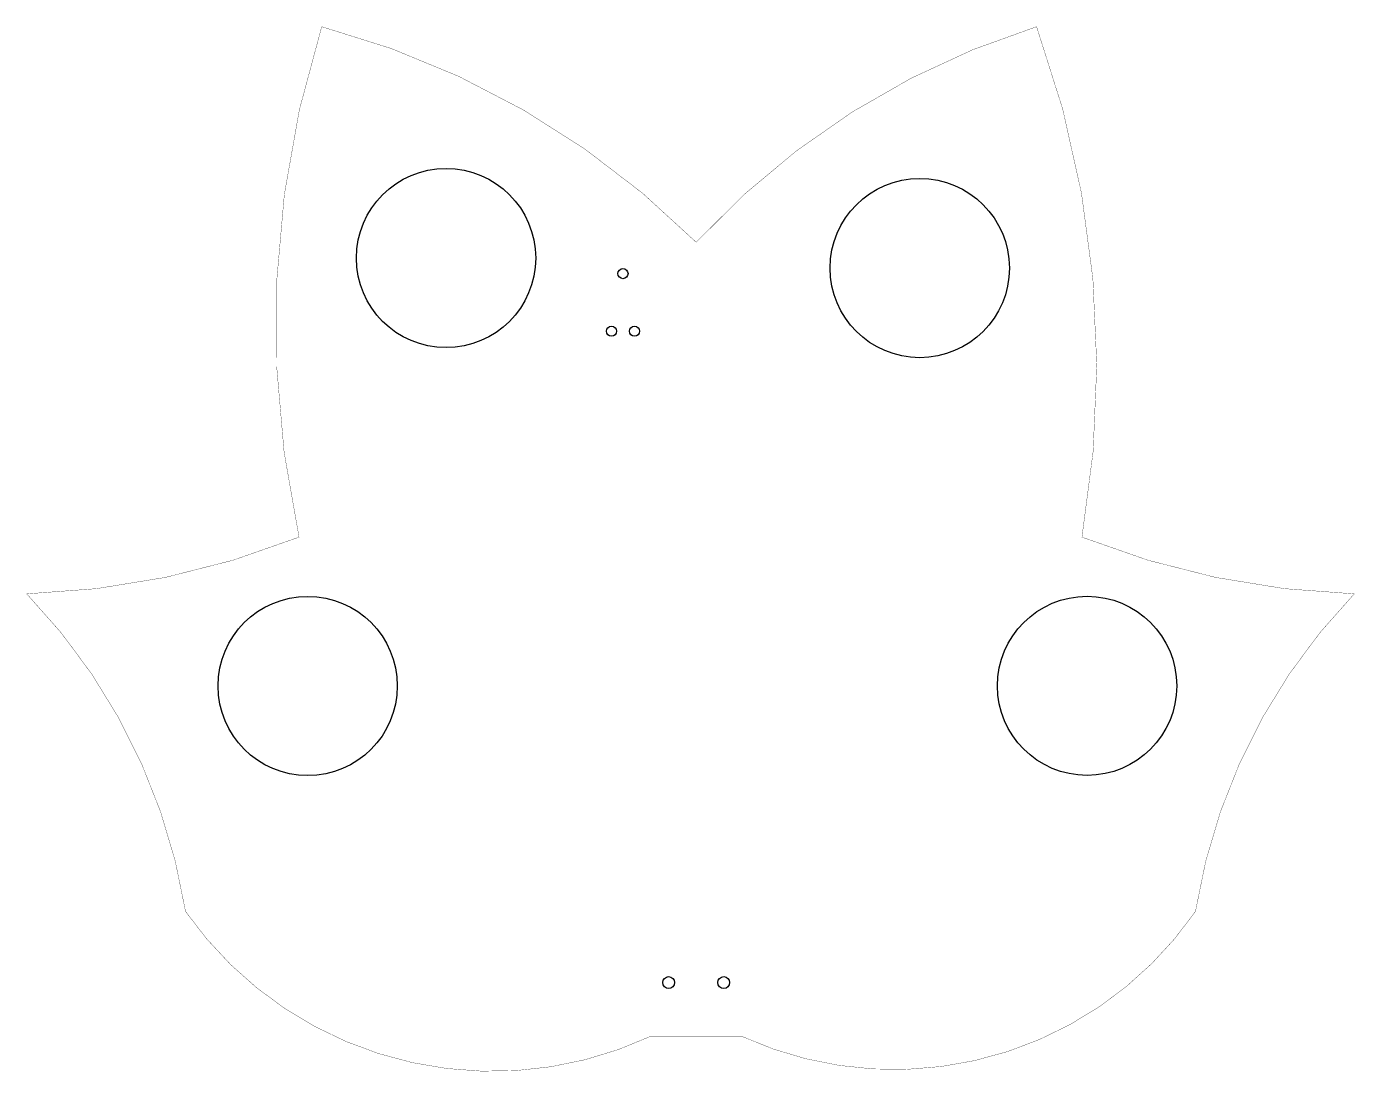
# Model space of a CAD drawing. Extents: x 7 to 124, y 1 to 93.
import ezdxf

# ---------------------------------------------------------------- set-up
doc = ezdxf.new("R2010")
doc.units = 0
doc.layers.add('20', color=30, linetype='CONTINUOUS')

msp = doc.modelspace()

# ---------------------------------------------------------------- linework, layer by layer
at = {"layer": '20'}
for points, const_width in [([(33, 93, 0.1317), (31, 48)], 0.025), ([(66, 74, 0.1317), (33, 93)], 0.025), ([(33.0016, 93.006, 1), (32.9984, 92.994)], 0.0125), ([(33.006, 92.9981, 1), (32.994, 93.0019)], 0.0125), ([(96, 93, 0.1317), (66, 74)], 0.025), ([(100, 48, 0.1317), (96, 93)], 0.025), ([(96.0059, 93.0021, 1), (95.9941, 92.9979)], 0.0125), ([(96.0019, 92.994, 1), (95.9981, 93.006)], 0.0125), ([(65.9954, 74.0042, 1), (66.0046, 73.9958)], 0.0125), ([(65.9956, 73.9956, 1), (66.0044, 74.0044)], 0.0125), ([(7, 43, 0.0875), (31, 48)], 0.025), ([(30.9939, 47.9987, 1), (31.0061, 48.0013)], 0.0125), ([(31.0023, 47.9942, 1), (30.9977, 48.0058)], 0.0125), ([(100, 48, 0.0875), (124, 43)], 0.025), ([(100.0023, 48.0058, 1), (99.9977, 47.9942)], 0.0125), ([(99.9938, 48.0011, 1), (100.0062, 47.9989)], 0.0125), ([(21, 15, 0.1539), (7, 43)], 0.025), ([(7.0045, 43.0043, 1), (6.9955, 42.9957)], 0.0125), ([(6.9998, 43.0062, 1), (7.0002, 42.9938)], 0.0125), ([(124, 43, 0.1539), (110, 15)], 0.025), ([(124.0045, 42.9957, 1), (123.9955, 43.0043)], 0.0125), ([(123.9998, 42.9938, 1), (124.0002, 43.0062)], 0.0125), ([(21, 15, 0.364), (62, 4)], 0.025), ([(21.0051, 15.0036, 1), (20.9949, 14.9964)], 0.0125), ([(20.9938, 14.999, 1), (21.0062, 15.001)], 0.0125), ([(70, 4, 0.364), (110, 15)], 0.025), ([(109.9938, 15.001, 1), (110.0062, 14.999)], 0.0125), ([(110.0051, 14.9964, 1), (109.9949, 15.0036)], 0.0125), ([(62, 4.0062, 1), (62, 3.9937)], 0.0125), ([(62.0026, 3.9943, 1), (61.9974, 4.0057)], 0.0125), ([(70.0026, 4.0057, 1), (69.9974, 3.9943)], 0.0125), ([(70, 3.9937, 1), (70, 4.0062)], 0.0125)]:
    msp.add_lwpolyline(points, format="xyb", dxfattribs=dict(at, const_width=const_width))
at = {"layer": '20', "const_width": 0.025}
msp.add_lwpolyline([(62, 4), (70, 4)], dxfattribs=at)
at = {"layer": '20'}
for centre, radius in [((43.9565, 72.6053), 7.9), ((85.7044, 71.7223), 7.9), ((59.5484, 71.2294), 0.4445), ((58.5324, 66.1494), 0.4445), ((60.5644, 66.1494), 0.4445), ((31.7631, 34.8822), 7.9), ((100.4503, 34.8918), 7.9), ((63.575, 8.73), 0.525), ((68.425, 8.73), 0.525)]:
    msp.add_circle(centre, radius, dxfattribs=at)

doc.saveas('drawing.dxf')
